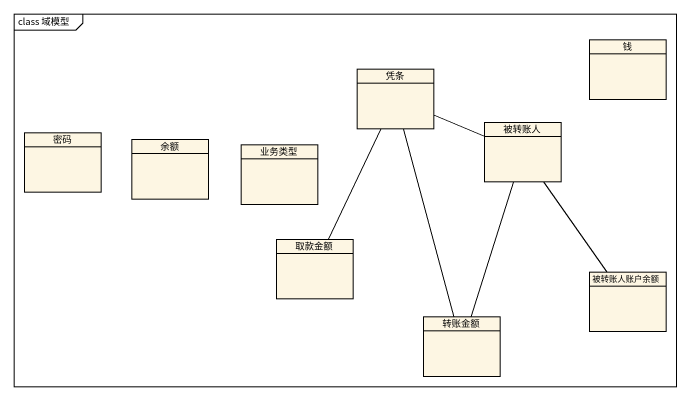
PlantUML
@startuml
mainframe class 域模型
hide circle
hide empty members
class 钱
class 凭条
class 密码
class 被转账人
class 余额
class 业务类型
class 取款金额
class 被转账人账户余额
class 转账金额
凭条 -right- 被转账人
凭条 -- 取款金额
凭条 -- 转账金额
被转账人 -- 被转账人账户余额
转账金额 -up- 被转账人
@enduml
